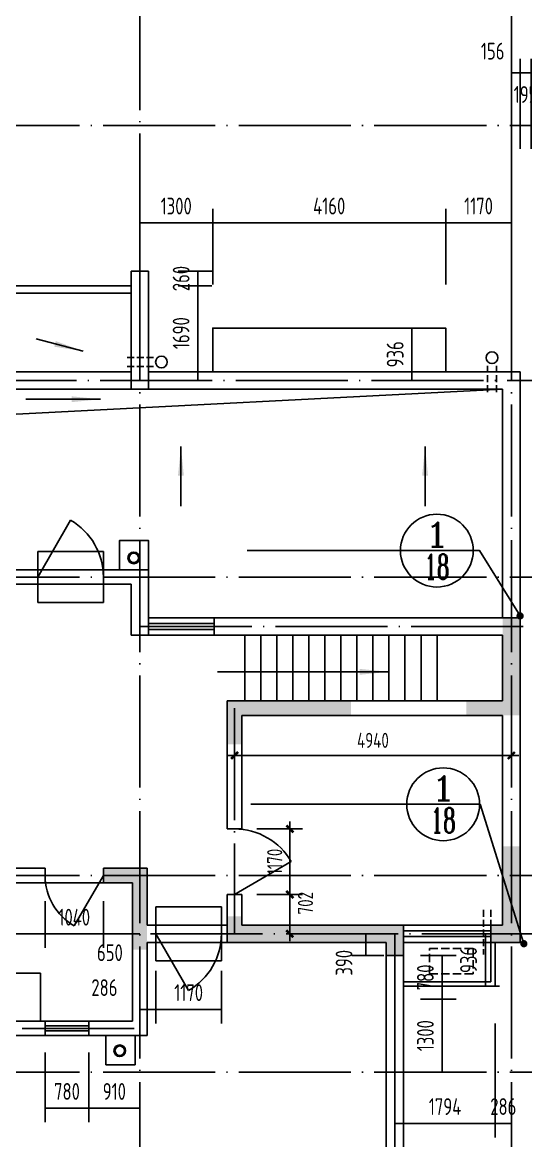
# Model space of a CAD drawing. Extents: x -726032 to 135930, y -151624 to 587044.
# Drawn here: x -578660 to -569679, y 499528 to 519497 of the extents above; entities that cross this region are included whole.
import ezdxf
from ezdxf.enums import TextEntityAlignment as Align

# ---------------------------------------------------------------- set-up
doc = ezdxf.new("R2010")
doc.units = 0
doc.header["$LTSCALE"] = 1000
doc.header["$MEASUREMENT"] = 0
doc.linetypes.add('DASH', pattern=[0.35, 0.25, -0.1])
doc.linetypes.add('DOTE', pattern=[2.42, 2, -0.2, 0.02, -0.2])
doc.layers.get('0').update_dxf_attribs({"linetype": 'CONTINUOUS'})
doc.layers.get('DEFPOINTS').update_dxf_attribs({"color": 1, "linetype": 'CONTINUOUS'})
for name, color, linetype in [('COLUMN', 170, 'CONTINUOUS'), ('DOTE', 8, 'DOTE'), ('GROUND', 45, 'CONTINUOUS'), ('LVTRY', 6, 'CONTINUOUS'), ('PUB_DIM', 245, 'CONTINUOUS'), ('ROOF', 4, 'CONTINUOUS'), ('STAIR', 42, 'CONTINUOUS'), ('WALL', 255, 'CONTINUOUS'), ('WINDOW', 155, 'CONTINUOUS'), ('WINDOW_TEXT', 7, 'CONTINUOUS'), ('引线', 213, 'CONTINUOUS'), ('排水', 245, 'CONTINUOUS'), ('空调', 245, 'CONTINUOUS'), ('雨水管', 20, 'CONTINUOUS')]:
    doc.layers.add(name, color=color, linetype=linetype)
doc.styles.add('COMP', font='COMPLEX', dxfattribs={"bigfont": 'hztxt'})
doc.styles.add('DIM_FONT', font='isocp.shx', dxfattribs={"width": 0.8})
doc.styles.add('SIMPLEX', font='SIMPLEX.SHX')
doc.dimstyles.new('DIMA', dxfattribs={"dimtxt": 300, "dimasz": 1, "dimexe": 250, "dimexo": 300, "dimgap": 150, "dimtad": 1, "dimdec": 0, "dimzin": 0, "dimdsep": 46, "dimtxsty": 'DIM_FONT', "dimcen": 0.09, "dimse1": 1, "dimclrt": 142, "dimadec": 0, "dimazin": 0, "dimtfac": 1, "dimtdec": 0, "dimtix": 1, "dimtmove": 2, "dimatfit": 3, "dimfxl": 1, "dimtolj": 1, "dimtzin": 0, "dimarcsym": 0})
doc.dimstyles.new('DIMB', dxfattribs={"dimtxt": 300, "dimasz": 1, "dimexe": 250, "dimexo": 300, "dimgap": 150, "dimtad": 1, "dimdec": 0, "dimzin": 0, "dimdsep": 46, "dimtxsty": 'DIM_FONT', "dimcen": 0.09, "dimse2": 1, "dimclrt": 142, "dimadec": 0, "dimazin": 0, "dimtfac": 1, "dimtdec": 0, "dimtix": 1, "dimtmove": 2, "dimatfit": 3, "dimfxl": 1, "dimtolj": 1, "dimtzin": 0, "dimarcsym": 0})
doc.dimstyles.new('DIMN', dxfattribs={"dimtxt": 300, "dimasz": 1, "dimexe": 250, "dimexo": 300, "dimgap": 150, "dimtad": 1, "dimdec": 0, "dimzin": 0, "dimdsep": 46, "dimtxsty": 'DIM_FONT', "dimcen": 0.09, "dimclrt": 142, "dimadec": 0, "dimazin": 0, "dimtfac": 1, "dimtdec": 0, "dimtix": 1, "dimtmove": 2, "dimatfit": 3, "dimfxl": 1, "dimtolj": 1, "dimtzin": 0, "dimarcsym": 0})

# ---------------------------------------------------------------- blocks, each defined once
blk = doc.blocks.new('_DBLK')
blk.add_line((-0.5, 0), (0, -0.866))
blk.add_arc((-0.5, 0), 1, 300, 0)
at = {"layer": 'WINDOW_TEXT', "style": 'SIMPLEX', "flags": 9}
blk.add_attdef('A', text='', height=1, dxfattribs=at).set_placement((0, 1.5), align=Align.MIDDLE)
blk = doc.blocks.new('_INDEX')
blk.add_line((-0.5, 0), (0.5, 0))
blk.add_circle((0, 0), 0.5)
at = {"style": 'COMP'}
for tag, width, p, p2 in [('1', 2.333333, (-0.17, 0.05), (0.17, 0.05)), ('-', 1.166667, (-0.17, -0.39), (0.17, -0.39))]:
    blk.add_attdef(tag, text='', height=0.34, dxfattribs=dict(at, width=width)).set_placement(p, p2, align=Align.FIT)
blk = doc.blocks.new('_ARROW')
blk.add_solid([(0, 0), (-1, 0.1), (-1, -0.1)])
blk = doc.blocks.new('_WBLK')
for p, q in [((-0.5, 0.5), (0.5, 0.5)), ((0.5, 0.167), (-0.5, 0.167)), ((0.5, -0.167), (-0.5, -0.167)), ((-0.5, -0.5), (0.5, -0.5))]:
    blk.add_line(p, q)
at = {"layer": 'WINDOW_TEXT', "style": 'SIMPLEX', "flags": 9}
blk.add_attdef('A', text='', height=1, dxfattribs=at).set_placement((0, 1.5), align=Align.MIDDLE)
blk = doc.blocks.new('_DIMX')
blk.add_line((-150, 0), (150, 0))
at = {"const_width": 50}
blk.add_lwpolyline([(-70, -70), (70, 70)], dxfattribs=at)
blk = doc.blocks.new('*D1656')
at = {"layer": 'DEFPOINTS', "color": 0, "transparency": 16777216}
for p in [(-574874, 507343), (-569934, 507343), (-574874, 506406)]:
    blk.add_point(p, dxfattribs=at)
at = {"layer": 'PUB_DIM', "color": 0, "lineweight": -2, "transparency": 16777216}
for p, q in [((-574874, 507073), (-574874, 506181)), ((-569935, 506406), (-574873, 506406))]:
    blk.add_line(p, q, dxfattribs=at)
at = {"layer": 'PUB_DIM', "color": 0, "lineweight": -2, "transparency": 16777216, "xscale": 0.9, "yscale": 0.9, "zscale": 0.9, "rotation": 180}
blk.add_blockref('_DIMX', (-574874, 506406), dxfattribs=at)
at = {"layer": 'PUB_DIM', "color": 0, "lineweight": -2, "transparency": 16777216, "xscale": 0.9, "yscale": 0.9, "zscale": 0.9}
blk.add_blockref('_DIMX', (-569934, 506406), dxfattribs=at)
at = {"layer": 'PUB_DIM', "color": 142, "transparency": 16777216, "insert": (-572404, 506676), "char_height": 270, "attachment_point": 5, "style": 'DIM_FONT'}
blk.add_mtext('\\A1;4940', dxfattribs=at)
blk = doc.blocks.new('*D3535')
at = {"layer": 'DEFPOINTS', "color": 0, "transparency": 16777216}
for p in [(-570220, 501919), (-569934, 501919), (-569934, 499836)]:
    blk.add_point(p, dxfattribs=at)
at = {"layer": 'PUB_DIM', "color": 0, "lineweight": -2, "transparency": 16777216}
for p, q in [((-570220, 501619), (-570220, 499586)), ((-570221, 499836), (-570222, 499836)), ((-570220, 499836), (-569934, 499836)), ((-569933, 499836), (-569932, 499836))]:
    blk.add_line(p, q, dxfattribs=at)
at = {"layer": 'PUB_DIM', "color": 0, "transparency": 16777216}
for points in [[(-570221, 499836), (-570221, 499835), (-570220, 499836)], [(-569933, 499836), (-569933, 499835), (-569934, 499836)]]:
    blk.add_solid(points, dxfattribs=at)
at = {"layer": 'PUB_DIM', "color": 142, "transparency": 16777216, "insert": (-570077, 500136), "char_height": 300, "attachment_point": 5, "style": 'DIM_FONT'}
blk.add_mtext('\\A1;286', dxfattribs=at)
blk = doc.blocks.new('*D1659')
at = {"layer": 'DEFPOINTS', "color": 0, "transparency": 16777216}
for p in [(-571912, 503222), (-572530, 502832), (-571912, 502832)]:
    blk.add_point(p, dxfattribs=at)
at = {"layer": 'PUB_DIM', "color": 0, "lineweight": -2, "transparency": 16777216}
for p, q in [((-572530, 503221), (-572530, 502833)), ((-572212, 502832), (-572780, 502832))]:
    blk.add_line(p, q, dxfattribs=at)
at = {"layer": 'PUB_DIM', "color": 0, "transparency": 16777216}
for points in [[(-572530, 503221), (-572530, 503221), (-572530, 503222)], [(-572530, 502833), (-572530, 502833), (-572530, 502832)]]:
    blk.add_solid(points, dxfattribs=at)
at = {"layer": 'PUB_DIM', "color": 142, "transparency": 16777216, "insert": (-572920, 502704), "char_height": 300, "attachment_point": 5, "rotation": 90, "style": 'DIM_FONT'}
blk.add_mtext('\\A1;390', dxfattribs=at)
blk = doc.blocks.new('*D1660')
at = {"layer": 'DEFPOINTS', "color": 0, "transparency": 16777216}
for p in [(-574744, 503924), (-573887, 503924), (-574744, 503222)]:
    blk.add_point(p, dxfattribs=at)
at = {"layer": 'PUB_DIM', "color": 0, "lineweight": -2, "transparency": 16777216}
for p, q in [((-574474, 503924), (-573662, 503924)), ((-573887, 503223), (-573887, 503924))]:
    blk.add_line(p, q, dxfattribs=at)
at = {"layer": 'PUB_DIM', "color": 0, "lineweight": -2, "transparency": 16777216, "xscale": 0.9, "yscale": 0.9, "zscale": 0.9}
for p, rotation in [((-573887, 503924), 90), ((-573887, 503222), 270)]:
    blk.add_blockref('_DIMX', p, dxfattribs=dict(at, rotation=rotation))
at = {"layer": 'PUB_DIM', "color": 142, "transparency": 16777216, "insert": (-573608, 503768), "char_height": 270, "attachment_point": 5, "rotation": 90, "style": 'DIM_FONT'}
blk.add_mtext('\\A1;702', dxfattribs=at)
blk = doc.blocks.new('*D1661')
at = {"layer": 'DEFPOINTS', "color": 0, "transparency": 16777216}
for p in [(-574744, 505094), (-573887, 505094), (-574744, 503924)]:
    blk.add_point(p, dxfattribs=at)
at = {"layer": 'PUB_DIM', "color": 0, "lineweight": -2, "transparency": 16777216}
for p, q in [((-574474, 505094), (-573662, 505094)), ((-573887, 503925), (-573887, 505094))]:
    blk.add_line(p, q, dxfattribs=at)
at = {"layer": 'PUB_DIM', "color": 0, "lineweight": -2, "transparency": 16777216, "xscale": 0.9, "yscale": 0.9, "zscale": 0.9}
for p, rotation in [((-573887, 505094), 90), ((-573887, 503924), 270)]:
    blk.add_blockref('_DIMX', p, dxfattribs=dict(at, rotation=rotation))
at = {"layer": 'PUB_DIM', "color": 142, "transparency": 16777216, "insert": (-574157, 504509), "char_height": 270, "attachment_point": 5, "rotation": 90, "style": 'DIM_FONT'}
blk.add_mtext('\\A1;1170', dxfattribs=at)
blk = doc.blocks.new('*D406')
at = {"layer": 'DEFPOINTS', "color": 0, "transparency": 16777216}
for p in [(-578254, 504106), (-577214, 504106), (-578254, 503218)]:
    blk.add_point(p, dxfattribs=at)
at = {"layer": 'PUB_DIM', "color": 0, "lineweight": -2, "transparency": 16777216}
for p, q in [((-578254, 503806), (-578254, 502968)), ((-577214, 503806), (-577214, 502968)), ((-577215, 503218), (-578253, 503218))]:
    blk.add_line(p, q, dxfattribs=at)
at = {"layer": 'PUB_DIM', "color": 0, "transparency": 16777216}
for points in [[(-578253, 503218), (-578253, 503218), (-578254, 503218)], [(-577215, 503218), (-577215, 503218), (-577214, 503218)]]:
    blk.add_solid(points, dxfattribs=at)
at = {"layer": 'PUB_DIM', "color": 142, "transparency": 16777216, "insert": (-577734, 503518), "char_height": 300, "attachment_point": 5, "style": 'DIM_FONT'}
blk.add_mtext('\\A1;1040', dxfattribs=at)
blk = doc.blocks.new('*D1662')
at = {"layer": 'DEFPOINTS', "color": 0, "transparency": 16777216}
for p in [(-577214, 504106), (-576564, 504106), (-577214, 503218)]:
    blk.add_point(p, dxfattribs=at)
at = {"layer": 'PUB_DIM', "color": 0, "lineweight": -2, "transparency": 16777216}
for p, q in [((-577214, 503806), (-577214, 502968)), ((-576565, 503218), (-577213, 503218))]:
    blk.add_line(p, q, dxfattribs=at)
at = {"layer": 'PUB_DIM', "color": 0, "transparency": 16777216}
for points in [[(-577213, 503218), (-577213, 503218), (-577214, 503218)], [(-576565, 503218), (-576565, 503218), (-576564, 503218)]]:
    blk.add_solid(points, dxfattribs=at)
at = {"layer": 'PUB_DIM', "color": 142, "transparency": 16777216, "insert": (-577098, 502884), "char_height": 300, "attachment_point": 5, "style": 'DIM_FONT'}
blk.add_mtext('\\A1;650', dxfattribs=at)
blk = doc.blocks.new('*D3538')
at = {"layer": 'DEFPOINTS', "color": 0, "transparency": 16777216}
for p in [(-576564, 502862), (-576278, 502862), (-576564, 501870)]:
    blk.add_point(p, dxfattribs=at)
at = {"layer": 'PUB_DIM', "color": 0, "lineweight": -2, "transparency": 16777216}
for p, q in [((-576278, 502562), (-576278, 501620)), ((-576565, 501870), (-576566, 501870)), ((-576278, 501870), (-576564, 501870)), ((-576277, 501870), (-576276, 501870))]:
    blk.add_line(p, q, dxfattribs=at)
at = {"layer": 'PUB_DIM', "color": 0, "transparency": 16777216}
for points in [[(-576565, 501870), (-576565, 501870), (-576564, 501870)], [(-576277, 501870), (-576277, 501870), (-576278, 501870)]]:
    blk.add_solid(points, dxfattribs=at)
at = {"layer": 'PUB_DIM', "color": 142, "transparency": 16777216, "insert": (-577196, 502260), "char_height": 300, "attachment_point": 5, "style": 'DIM_FONT'}
blk.add_mtext('\\A1;286', dxfattribs=at)
blk = doc.blocks.new('*D408')
at = {"layer": 'DEFPOINTS', "color": 0, "transparency": 16777216}
for p in [(-576278, 502862), (-575108, 502862), (-576278, 501870)]:
    blk.add_point(p, dxfattribs=at)
at = {"layer": 'PUB_DIM', "color": 0, "lineweight": -2, "transparency": 16777216}
for p, q in [((-576278, 502562), (-576278, 501620)), ((-575108, 502562), (-575108, 501620)), ((-575109, 501870), (-576277, 501870))]:
    blk.add_line(p, q, dxfattribs=at)
at = {"layer": 'PUB_DIM', "color": 0, "transparency": 16777216}
for points in [[(-576277, 501870), (-576277, 501870), (-576278, 501870)], [(-575109, 501870), (-575109, 501870), (-575108, 501870)]]:
    blk.add_solid(points, dxfattribs=at)
at = {"layer": 'PUB_DIM', "color": 142, "transparency": 16777216, "insert": (-575693, 502170), "char_height": 300, "attachment_point": 5, "style": 'DIM_FONT'}
blk.add_mtext('\\A1;1170', dxfattribs=at)
blk = doc.blocks.new('*D1664')
at = {"layer": 'DEFPOINTS', "color": 0, "transparency": 16777216}
for p in [(-571858, 502052), (-571168, 502052), (-571858, 500752)]:
    blk.add_point(p, dxfattribs=at)
at = {"layer": 'PUB_DIM', "color": 0, "lineweight": -2, "transparency": 16777216}
for p, q in [((-571558, 502052), (-570918, 502052)), ((-571168, 500753), (-571168, 502051))]:
    blk.add_line(p, q, dxfattribs=at)
at = {"layer": 'PUB_DIM', "color": 0, "transparency": 16777216}
for points in [[(-571168, 502051), (-571167, 502051), (-571168, 502052)], [(-571168, 500753), (-571167, 500753), (-571168, 500752)]]:
    blk.add_solid(points, dxfattribs=at)
at = {"layer": 'PUB_DIM', "color": 142, "transparency": 16777216, "insert": (-571468, 501402), "char_height": 300, "attachment_point": 5, "rotation": 90, "style": 'DIM_FONT'}
blk.add_mtext('\\A1;1300', dxfattribs=at)
blk = doc.blocks.new('*D410')
at = {"layer": 'DEFPOINTS', "color": 0, "transparency": 16777216}
for p in [(-571858, 502832), (-571168, 502832), (-571858, 502052)]:
    blk.add_point(p, dxfattribs=at)
at = {"layer": 'PUB_DIM', "color": 0, "lineweight": -2, "transparency": 16777216}
for p, q in [((-571558, 502832), (-570918, 502832)), ((-571168, 502053), (-571168, 502831)), ((-571558, 502052), (-570918, 502052))]:
    blk.add_line(p, q, dxfattribs=at)
at = {"layer": 'PUB_DIM', "color": 0, "transparency": 16777216}
for points in [[(-571168, 502831), (-571167, 502831), (-571168, 502832)], [(-571168, 502053), (-571167, 502053), (-571168, 502052)]]:
    blk.add_solid(points, dxfattribs=at)
at = {"layer": 'PUB_DIM', "color": 142, "transparency": 16777216, "insert": (-571468, 502442), "char_height": 300, "attachment_point": 5, "rotation": 90, "style": 'DIM_FONT'}
blk.add_mtext('\\A1;780', dxfattribs=at)
blk = doc.blocks.new('*D411')
at = {"layer": 'DEFPOINTS', "color": 0, "transparency": 16777216}
for p in [(-572014, 501919), (-570220, 501919), (-570220, 499836)]:
    blk.add_point(p, dxfattribs=at)
at = {"layer": 'PUB_DIM', "color": 0, "lineweight": -2, "transparency": 16777216}
for p, q in [((-572014, 501619), (-572014, 499586)), ((-570220, 501619), (-570220, 499586)), ((-572013, 499836), (-570221, 499836))]:
    blk.add_line(p, q, dxfattribs=at)
at = {"layer": 'PUB_DIM', "color": 0, "transparency": 16777216}
for points in [[(-572013, 499836), (-572013, 499835), (-572014, 499836)], [(-570221, 499836), (-570221, 499835), (-570220, 499836)]]:
    blk.add_solid(points, dxfattribs=at)
at = {"layer": 'PUB_DIM', "color": 142, "transparency": 16777216, "insert": (-571117, 500136), "char_height": 300, "attachment_point": 5, "style": 'DIM_FONT'}
blk.add_mtext('\\A1;1794', dxfattribs=at)
blk = doc.blocks.new('*D413')
at = {"layer": 'DEFPOINTS', "color": 0, "transparency": 16777216}
for p in [(-571468, 503222), (-571468, 502286), (-570398, 502286)]:
    blk.add_point(p, dxfattribs=at)
at = {"layer": 'PUB_DIM', "color": 0, "lineweight": -2, "transparency": 16777216}
for p, q in [((-571168, 503222), (-570148, 503222)), ((-570398, 503221), (-570398, 502287)), ((-571168, 502286), (-570148, 502286))]:
    blk.add_line(p, q, dxfattribs=at)
at = {"layer": 'PUB_DIM', "color": 0, "transparency": 16777216}
for points in [[(-570398, 503221), (-570398, 503221), (-570398, 503222)], [(-570398, 502287), (-570398, 502287), (-570398, 502286)]]:
    blk.add_solid(points, dxfattribs=at)
at = {"layer": 'PUB_DIM', "color": 142, "transparency": 16777216, "insert": (-570698, 502754), "char_height": 300, "attachment_point": 5, "rotation": 90, "style": 'DIM_FONT'}
blk.add_mtext('\\A1;936', dxfattribs=at)
blk = doc.blocks.new('*D432')
at = {"layer": 'DEFPOINTS', "color": 0, "transparency": 16777216}
for p in [(-569778, 518593), (-569934, 516938), (-569778, 516938)]:
    blk.add_point(p, dxfattribs=at)
at = {"layer": 'PUB_DIM', "color": 0, "lineweight": -2, "transparency": 16777216}
for p, q in [((-569934, 517238), (-569934, 518843)), ((-569778, 517238), (-569778, 518843)), ((-569935, 518593), (-569936, 518593)), ((-569934, 518593), (-569778, 518593)), ((-569777, 518593), (-569776, 518593))]:
    blk.add_line(p, q, dxfattribs=at)
at = {"layer": 'PUB_DIM', "color": 0, "transparency": 16777216}
for points in [[(-569935, 518594), (-569935, 518593), (-569934, 518593)], [(-569777, 518594), (-569777, 518593), (-569778, 518593)]]:
    blk.add_solid(points, dxfattribs=at)
at = {"layer": 'PUB_DIM', "color": 142, "transparency": 16777216, "insert": (-570267, 518983), "char_height": 300, "attachment_point": 5, "style": 'DIM_FONT'}
blk.add_mtext('\\A1;156', dxfattribs=at)
blk = doc.blocks.new('*D435')
at = {"layer": 'DEFPOINTS', "color": 0, "transparency": 16777216}
for p in [(-571104, 515917), (-571104, 514514), (-569934, 514514)]:
    blk.add_point(p, dxfattribs=at)
at = {"layer": 'PUB_DIM', "color": 0, "lineweight": -2, "transparency": 16777216}
for p, q in [((-571104, 514814), (-571104, 516167)), ((-569934, 514814), (-569934, 516167)), ((-569935, 515917), (-571103, 515917))]:
    blk.add_line(p, q, dxfattribs=at)
at = {"layer": 'PUB_DIM', "color": 0, "transparency": 16777216}
for points in [[(-571103, 515917), (-571103, 515916), (-571104, 515917)], [(-569935, 515917), (-569935, 515916), (-569934, 515917)]]:
    blk.add_solid(points, dxfattribs=at)
at = {"layer": 'PUB_DIM', "color": 142, "transparency": 16777216, "insert": (-570519, 516217), "char_height": 300, "attachment_point": 5, "style": 'DIM_FONT'}
blk.add_mtext('\\A1;1170', dxfattribs=at)
blk = doc.blocks.new('*D436')
at = {"layer": 'DEFPOINTS', "color": 0, "transparency": 16777216}
for p in [(-569583, 518593), (-569778, 516938), (-569583, 516938)]:
    blk.add_point(p, dxfattribs=at)
at = {"layer": 'PUB_DIM', "color": 0, "lineweight": -2, "transparency": 16777216}
for p, q in [((-569778, 517238), (-569778, 518843)), ((-569583, 517238), (-569583, 518843)), ((-569779, 518593), (-569780, 518593)), ((-569778, 518593), (-569583, 518593)), ((-569582, 518593), (-569581, 518593))]:
    blk.add_line(p, q, dxfattribs=at)
at = {"layer": 'PUB_DIM', "color": 0, "transparency": 16777216}
for points in [[(-569779, 518594), (-569779, 518593), (-569778, 518593)], [(-569582, 518594), (-569582, 518593), (-569583, 518593)]]:
    blk.add_solid(points, dxfattribs=at)
at = {"layer": 'PUB_DIM', "color": 142, "transparency": 16777216, "insert": (-569680, 518209), "char_height": 300, "attachment_point": 5, "style": 'DIM_FONT'}
blk.add_mtext('\\A1;195', dxfattribs=at)
blk = doc.blocks.new('*D437')
at = {"layer": 'DEFPOINTS', "color": 0, "transparency": 16777216}
for p in [(-572533, 514038), (-572533, 513102), (-571707, 513102)]:
    blk.add_point(p, dxfattribs=at)
at = {"layer": 'PUB_DIM', "color": 0, "lineweight": -2, "transparency": 16777216}
for p, q in [((-572233, 514038), (-571457, 514038)), ((-571707, 514037), (-571707, 513103)), ((-572233, 513102), (-571457, 513102))]:
    blk.add_line(p, q, dxfattribs=at)
at = {"layer": 'PUB_DIM', "color": 0, "transparency": 16777216}
for points in [[(-571707, 514037), (-571707, 514037), (-571707, 514038)], [(-571707, 513103), (-571707, 513103), (-571707, 513102)]]:
    blk.add_solid(points, dxfattribs=at)
at = {"layer": 'PUB_DIM', "color": 142, "transparency": 16777216, "insert": (-572007, 513570), "char_height": 300, "attachment_point": 5, "rotation": 90, "style": 'DIM_FONT'}
blk.add_mtext('\\A1;936', dxfattribs=at)
blk = doc.blocks.new('*D439')
at = {"layer": 'DEFPOINTS', "color": 0, "transparency": 16777216}
for p in [(-576180, 515052), (-576180, 514792), (-575527, 514792)]:
    blk.add_point(p, dxfattribs=at)
at = {"layer": 'PUB_DIM', "color": 0, "lineweight": -2, "transparency": 16777216}
for p, q in [((-575880, 515052), (-575277, 515052)), ((-575527, 515053), (-575527, 515054)), ((-575527, 515052), (-575527, 514792)), ((-575880, 514792), (-575277, 514792)), ((-575527, 514791), (-575527, 514790))]:
    blk.add_line(p, q, dxfattribs=at)
at = {"layer": 'PUB_DIM', "color": 0, "transparency": 16777216}
for points in [[(-575528, 515053), (-575527, 515053), (-575527, 515052)], [(-575528, 514791), (-575527, 514791), (-575527, 514792)]]:
    blk.add_solid(points, dxfattribs=at)
at = {"layer": 'PUB_DIM', "color": 142, "transparency": 16777216, "insert": (-575827, 514922), "char_height": 300, "attachment_point": 5, "rotation": 90, "style": 'DIM_FONT'}
blk.add_mtext('\\A1;260', dxfattribs=at)
blk = doc.blocks.new('*D3545')
at = {"layer": 'DEFPOINTS', "color": 0, "transparency": 16777216}
for p in [(-576180, 514792), (-576180, 513102), (-575527, 513102)]:
    blk.add_point(p, dxfattribs=at)
at = {"layer": 'PUB_DIM', "color": 0, "lineweight": -2, "transparency": 16777216}
for p, q in [((-575880, 514792), (-575277, 514792)), ((-575527, 514791), (-575527, 513103))]:
    blk.add_line(p, q, dxfattribs=at)
at = {"layer": 'PUB_DIM', "color": 0, "transparency": 16777216}
for points in [[(-575528, 514791), (-575527, 514791), (-575527, 514792)], [(-575528, 513103), (-575527, 513103), (-575527, 513102)]]:
    blk.add_solid(points, dxfattribs=at)
at = {"layer": 'PUB_DIM', "color": 142, "transparency": 16777216, "insert": (-575827, 513947), "char_height": 300, "attachment_point": 5, "rotation": 90, "style": 'DIM_FONT'}
blk.add_mtext('\\A1;1690', dxfattribs=at)
blk = doc.blocks.new('*D442')
at = {"layer": 'DEFPOINTS', "color": 0, "transparency": 16777216}
for p in [(-576564, 515917), (-576564, 514514), (-575264, 514514)]:
    blk.add_point(p, dxfattribs=at)
at = {"layer": 'PUB_DIM', "color": 0, "lineweight": -2, "transparency": 16777216}
for p, q in [((-576564, 514814), (-576564, 516167)), ((-575264, 514814), (-575264, 516167)), ((-575265, 515917), (-576563, 515917))]:
    blk.add_line(p, q, dxfattribs=at)
at = {"layer": 'PUB_DIM', "color": 0, "transparency": 16777216}
for points in [[(-576563, 515917), (-576563, 515916), (-576564, 515917)], [(-575265, 515917), (-575265, 515916), (-575264, 515917)]]:
    blk.add_solid(points, dxfattribs=at)
at = {"layer": 'PUB_DIM', "color": 142, "transparency": 16777216, "insert": (-575914, 516217), "char_height": 300, "attachment_point": 5, "style": 'DIM_FONT'}
blk.add_mtext('\\A1;1300', dxfattribs=at)
blk = doc.blocks.new('*D444')
at = {"layer": 'DEFPOINTS', "color": 0, "transparency": 16777216}
for p in [(-575264, 515917), (-575264, 514514), (-571104, 514514)]:
    blk.add_point(p, dxfattribs=at)
at = {"layer": 'PUB_DIM', "color": 0, "lineweight": -2, "transparency": 16777216}
for p, q in [((-575264, 514814), (-575264, 516167)), ((-571104, 514814), (-571104, 516167)), ((-571105, 515917), (-575263, 515917))]:
    blk.add_line(p, q, dxfattribs=at)
at = {"layer": 'PUB_DIM', "color": 0, "transparency": 16777216}
for points in [[(-575263, 515917), (-575263, 515916), (-575264, 515917)], [(-571105, 515917), (-571105, 515916), (-571104, 515917)]]:
    blk.add_solid(points, dxfattribs=at)
at = {"layer": 'PUB_DIM', "color": 142, "transparency": 16777216, "insert": (-573184, 516217), "char_height": 300, "attachment_point": 5, "style": 'DIM_FONT'}
blk.add_mtext('\\A1;4160', dxfattribs=at)
blk = doc.blocks.new('*D3991')
at = {"layer": 'DEFPOINTS', "color": 0, "transparency": 16777216}
for p in [(-577474, 501402), (-576564, 501402), (-576564, 500106)]:
    blk.add_point(p, dxfattribs=at)
at = {"layer": 'PUB_DIM', "color": 0, "lineweight": -2, "transparency": 16777216}
for p, q in [((-577474, 501102), (-577474, 499856)), ((-577473, 500106), (-576565, 500106))]:
    blk.add_line(p, q, dxfattribs=at)
at = {"layer": 'PUB_DIM', "color": 0, "transparency": 16777216}
for points in [[(-577473, 500106), (-577473, 500105), (-577474, 500106)], [(-576565, 500106), (-576565, 500105), (-576564, 500106)]]:
    blk.add_solid(points, dxfattribs=at)
at = {"layer": 'PUB_DIM', "color": 142, "transparency": 16777216, "insert": (-577019, 500406), "char_height": 300, "attachment_point": 5, "style": 'DIM_FONT'}
blk.add_mtext('\\A1;910', dxfattribs=at)
blk = doc.blocks.new('*D3990')
at = {"layer": 'DEFPOINTS', "color": 0, "transparency": 16777216}
for p in [(-578254, 501402), (-577474, 501402), (-577474, 500106)]:
    blk.add_point(p, dxfattribs=at)
at = {"layer": 'PUB_DIM', "color": 0, "lineweight": -2, "transparency": 16777216}
for p, q in [((-578254, 501102), (-578254, 499856)), ((-577474, 501102), (-577474, 499856)), ((-578253, 500106), (-577475, 500106))]:
    blk.add_line(p, q, dxfattribs=at)
at = {"layer": 'PUB_DIM', "color": 0, "transparency": 16777216}
for points in [[(-578253, 500106), (-578253, 500105), (-578254, 500106)], [(-577475, 500106), (-577475, 500105), (-577474, 500106)]]:
    blk.add_solid(points, dxfattribs=at)
at = {"layer": 'PUB_DIM', "color": 142, "transparency": 16777216, "insert": (-577864, 500406), "char_height": 300, "attachment_point": 5, "style": 'DIM_FONT'}
blk.add_mtext('\\A1;780', dxfattribs=at)

msp = doc.modelspace()

# ---------------------------------------------------------------- hatches: boundary and pattern name
at = {"layer": 'ROOF'}
h = msp.add_hatch(dxfattribs=at)
h.set_pattern_fill('DOTS', color=256, scale=390, style=0)
h.set_pattern_definition([(180, (-709310.325, 346442.748), (-12.1875, 24.375), [0, -24.375])])
h.paths.add_polyline_path([(-575003.9, 503066.4), (-575003.9, 503118.4), (-572169.9, 503118.4), (-572169.9, 503066.4)])

# ---------------------------------------------------------------- linework, layer by layer
at = {"layer": 'COLUMN'}
for points in [[(-570089.9, 507382.4), (-570089.9, 508864.4), (-569777.9, 507122.4), (-569777.9, 508864.4)], [(-575003.9, 507382.4), (-574743.9, 507122.4), (-572793.9, 507382.4), (-572793.9, 507122.4)], [(-575003.9, 507382.4), (-575003.9, 506602.4), (-574743.9, 507122.4), (-574743.9, 506602.4)], [(-570739.9, 507382.4), (-570739.9, 507122.4), (-570089.9, 507382.4), (-569777.9, 507122.4)], [(-570089.9, 504782.4), (-570089.9, 503378.4), (-569777.9, 504782.4), (-569777.9, 503066.4)], [(-577213.9, 504392.8), (-577213.9, 504132.4), (-576433.9, 504392.4), (-576693.9, 504132.4)], [(-576693.9, 504132.4), (-576693.9, 502936.4), (-576433.9, 504392.4), (-576433.9, 502936.4)], [(-575003.9, 503534.4), (-575003.9, 503118.4), (-574743.9, 503534.4), (-574743.9, 503378.4)], [(-575003.9, 503118.4), (-574743.9, 503378.4), (-572169.9, 503118.4), (-571857.9, 503378.4)], [(-572169.9, 503118.4), (-572169.9, 502832.4), (-571857.9, 503378.4), (-571857.9, 502832.4)], [(-570297.9, 503378.4), (-570297.9, 503066.4), (-570089.9, 503378.4), (-569777.9, 503066.4)]]:
    msp.add_solid(points, dxfattribs=at)
at = {"layer": 'DOTE'}
for p, q in [((-576563.9, 522352), (-576563.9, 491880.4)), ((-569933.9, 522352), (-569933.9, 491880.4)), ((-615939.2, 517652.4), (-545333.8, 517652.4)), ((-615991.2, 513102.4), (-545333.8, 513102.4)), ((-615939.2, 509592.4), (-545333.8, 509592.4)), ((-576563.9, 508708.4), (-562796.9, 508708.4)), ((-574873.9, 507252.4), (-574873.9, 503222.4)), ((-615939.2, 504262.4), (-545333.8, 504262.4)), ((-545333.8, 503222.4), (-615939.2, 503222.4)), ((-572013.9, 491880.4), (-572013.9, 503222.4)), ((-585923.9, 501532.4), (-576563.9, 501532.4)), ((-615939.2, 500752.4), (-545333.8, 500752.4))]:
    msp.add_line(p, q, dxfattribs=at)
at = {"layer": 'GROUND'}
msp.add_line((-578253.9, 504132.4), (-577213.9, 504132.4), dxfattribs=at)
at = {"layer": 'LVTRY'}
for p, q in [((-580156.2, 502520.4), (-578335.3, 502520.4)), ((-578335.3, 502520.4), (-578335.3, 501662.4))]:
    msp.add_line(p, q, dxfattribs=at)
at = {"layer": 'PUB_DIM'}
msp.add_lwpolyline([(-572117.9, 507899.4), (-575179.5, 507899.4)], dxfattribs=at)
at = {"layer": 'ROOF'}
for p, q in [((-576719.9, 512946.4), (-576719.9, 515052.4)), ((-576407.9, 515052.4), (-576719.9, 515052.4)), ((-576407.9, 515052.4), (-576407.9, 512946.4)), ((-576719.9, 514792.4), (-579371.9, 514792.4)), ((-576719.9, 514662.4), (-579371.9, 514662.4)), ((-576719.9, 513258.4), (-579423.9, 513258.4)), ((-569777.9, 513258.4), (-576407.9, 513258.4)), ((-569777.9, 513258.4), (-569777.9, 508864.4)), ((-570089.9, 512946.4), (-579423.9, 512946.4)), ((-570089.9, 512946.4), (-570089.9, 508864.4)), ((-575003.9, 503066.4), (-572169.9, 503066.4)), ((-570297.9, 503066.4), (-570297.9, 502364.4)), ((-570219.9, 503066.4), (-570219.9, 502286.4)), ((-572169.9, 495578.4), (-572169.9, 502832.4)), ((-571857.9, 495266.4), (-571857.9, 502832.4)), ((-570297.9, 502364.4), (-571857.9, 502364.4)), ((-570219.9, 502286.4), (-571857.9, 502286.4))]:
    msp.add_line(p, q, dxfattribs=at)
msp.add_lwpolyline([(-575263.9, 513258.4), (-575263.9, 514038.4), (-571103.9, 514038.4), (-571103.9, 513258.4)], dxfattribs=at)
at = {"layer": 'STAIR'}
for p, q in [((-577213.9, 510047.4), (-578383.9, 510047.4)), ((-578383.9, 509137.4), (-578383.9, 510047.4)), ((-577213.9, 509137.4), (-577213.9, 510047.4)), ((-577213.9, 509722.4), (-578383.9, 509722.4)), ((-577213.9, 509462.4), (-578383.9, 509462.4)), ((-577213.9, 509137.4), (-578383.9, 509137.4)), ((-574691.9, 507382.4), (-574691.9, 508552.4)), ((-571259.9, 508552.4), (-574691.9, 508552.4)), ((-574405.9, 507382.4), (-574405.9, 508552.4)), ((-574119.9, 507382.4), (-574119.9, 508552.4)), ((-573833.9, 507382.4), (-573833.9, 508552.4)), ((-573547.9, 507382.4), (-573547.9, 508552.4)), ((-573261.9, 507382.4), (-573261.9, 508552.4)), ((-572975.9, 507382.4), (-572975.9, 508552.4)), ((-572689.9, 507382.4), (-572689.9, 508552.4)), ((-572403.9, 507382.4), (-572403.9, 508552.4)), ((-572117.9, 507382.4), (-572117.9, 508552.4)), ((-571831.9, 507382.4), (-571831.9, 508552.4)), ((-571545.9, 507382.4), (-571545.9, 508552.4)), ((-571259.9, 507382.4), (-571259.9, 508552.4)), ((-576277.9, 502741.4), (-576277.9, 503703.4)), ((-575104.3, 503703.4), (-576277.9, 503703.4)), ((-575104.3, 502741.4), (-575104.3, 503703.4)), ((-575107.9, 503378.4), (-576277.9, 503378.4)), ((-575100.6, 503066.4), (-576277.9, 503066.4)), ((-575104.3, 502741.4), (-576277.9, 502741.4))]:
    msp.add_line(p, q, dxfattribs=at)
at = {"layer": 'WALL'}
for p, q in [((-578383.9, 509722.4), (-579423.9, 509722.4)), ((-578383.9, 509722.4), (-578383.9, 509462.4)), ((-577213.9, 509722.4), (-577213.9, 509462.4)), ((-576407.9, 509722.4), (-577213.9, 509722.4)), ((-576407.9, 508552.4), (-576407.9, 509722.4)), ((-579423.9, 509462.4), (-578383.9, 509462.4)), ((-577213.9, 509462.4), (-576719.9, 509462.4)), ((-576719.9, 508552.4), (-576719.9, 509462.4)), ((-575237.9, 508864.4), (-575237.9, 508552.4)), ((-575237.9, 508864.4), (-569777.9, 508864.4)), ((-569777.9, 508864.4), (-569777.9, 503066.4)), ((-576719.9, 508552.4), (-576407.9, 508552.4)), ((-575237.9, 508552.4), (-570089.9, 508552.4)), ((-570089.9, 507382.4), (-570089.9, 508552.4)), ((-575003.9, 507382.4), (-570089.9, 507382.4)), ((-575003.9, 505094.4), (-575003.9, 507382.4)), ((-570089.9, 507122.4), (-574743.9, 507122.4)), ((-574743.9, 507122.4), (-574743.9, 505094.4)), ((-570089.9, 507122.4), (-570089.9, 503378.4)), ((-574743.9, 505094.4), (-575003.9, 505094.4)), ((-579683.9, 504392.4), (-578253.9, 504392.4)), ((-578253.9, 504392.4), (-578253.9, 504132.4)), ((-577213.9, 504392.4), (-576433.9, 504392.4)), ((-577213.9, 504392.4), (-577213.9, 504132.4)), ((-576433.9, 504392.4), (-576433.9, 503378.4)), ((-581113.9, 504132.4), (-578253.9, 504132.4)), ((-577213.9, 504132.4), (-576693.9, 504132.4)), ((-576693.9, 504132.4), (-576693.9, 501662.4)), ((-574743.9, 503924.4), (-575003.9, 503924.4)), ((-575003.9, 503066.4), (-575003.9, 503924.4)), ((-574743.9, 503924.4), (-574743.9, 503378.4)), ((-576277.9, 503378.4), (-576433.9, 503378.4)), ((-576277.9, 503066.4), (-576277.9, 503378.4)), ((-575107.9, 503066.4), (-575107.9, 503378.4)), ((-575003.9, 503378.4), (-575107.9, 503378.4)), ((-571857.9, 503378.4), (-574743.9, 503378.4)), ((-571857.9, 502832.4), (-571857.9, 503378.4)), ((-570297.9, 503066.4), (-570297.9, 503378.4)), ((-570089.9, 503378.4), (-570297.9, 503378.4)), ((-576433.9, 501402.4), (-576433.9, 503066.4)), ((-576277.9, 503066.4), (-576433.9, 503066.4)), ((-575003.9, 503066.4), (-575107.9, 503066.4)), ((-572169.9, 502832.4), (-572169.9, 503066.4)), ((-569777.9, 503066.4), (-570297.9, 503066.4)), ((-571857.9, 502832.4), (-572169.9, 502832.4)), ((-581113.9, 501662.4), (-578253.9, 501662.4)), ((-578253.9, 501662.4), (-578253.9, 501402.4)), ((-577473.9, 501662.4), (-576693.9, 501662.4)), ((-577473.9, 501662.4), (-577473.9, 501402.4)), ((-578253.9, 501402.4), (-584233.9, 501402.4)), ((-576433.9, 501402.4), (-577473.9, 501402.4))]:
    msp.add_line(p, q, dxfattribs=at)
at = {"layer": '引线'}
for points in [[(-569777.9, 508897.1), (-570500.5, 510063.8), (-574646.7, 510063.8)], [(-569710.5, 503044.5), (-570492.9, 505533.7), (-574583.4, 505533.7)]]:
    msp.add_lwpolyline(points, dxfattribs=at)
at = {"layer": '引线', "const_width": 64.7}
for points in [[(-569810.5, 508897.1, 1), (-569745.2, 508897.1, 1)], [(-569743.2, 503044.5, 1), (-569677.9, 503044.5, 1)]]:
    msp.add_lwpolyline(points, format="xyb", close=True, dxfattribs=at)
at = {"layer": '排水'}
msp.add_line((-570089.9, 512946.4), (-579423.9, 512467.7), dxfattribs=at)
for points in [[(-577574.2, 513623), (-578414.3, 513844.3)], [(-577262.9, 512767.3), (-578597.8, 512767.3)], [(-575830.6, 511924.6), (-575830.6, 510856.4)], [(-571473.4, 511924.6), (-571473.4, 510856.4)]]:
    msp.add_lwpolyline(points, dxfattribs=at)
at = {"layer": '空调', "linetype": 'DASH', "ltscale": 0.5}
for p, q in [((-570427.9, 503648.3), (-570427.9, 502854.2)), ((-570297.9, 503648.3), (-570297.9, 502854.2))]:
    msp.add_line(p, q, dxfattribs=at)
at = {"layer": '空调', "linetype": 'DASH', "ltscale": 0.6}
msp.add_lwpolyline([(-570617, 502505), (-571397, 502505), (-571397, 502960), (-570617, 502960)], close=True, dxfattribs=at)
at = {"layer": '雨水管', "linetype": 'DASH', "ltscale": 0.5}
for p, q in [((-576792, 513509.8), (-576320.9, 513509.8)), ((-576792, 513353.8), (-576320.9, 513353.8)), ((-570357.2, 512894.9), (-570357.2, 513366.1)), ((-570201.2, 512894.9), (-570201.2, 513366.1))]:
    msp.add_line(p, q, dxfattribs=at)
at = {"layer": '雨水管'}
for points in [[(-576927.9, 509722.4), (-576407.9, 509722.4), (-576407.9, 510242.4), (-576927.9, 510242.4)], [(-577167.6, 500882.4), (-576647.6, 500882.4), (-576647.6, 501402.4), (-577167.6, 501402.4)]]:
    msp.add_lwpolyline(points, close=True, dxfattribs=at)
for centre, radius in [((-570279.2, 513509), 104), ((-576178, 513431.8), 104), ((-576672.5, 509933.4), 104), ((-576672.5, 509933.4), 84.5), ((-576922.7, 501133.3), 104), ((-576922.7, 501133.3), 84.5)]:
    msp.add_circle(centre, radius, dxfattribs=at)

# ---------------------------------------------------------------- block references
at = {"layer": 'PUB_DIM', "xscale": 520, "yscale": 520, "zscale": 520}
msp.add_blockref('_ARROW', (-572117.9, 507899.4), dxfattribs=at)
at = {"layer": 'WINDOW', "color": 3, "xscale": -1170, "yscale": 1170, "zscale": 1170, "rotation": 180}
msp.add_blockref('_DBLK', (-577798.9, 509592.4), dxfattribs=at)
at = {"layer": 'WINDOW'}
for name, p, xscale, yscale, zscale, rotation in [('_WBLK', (-575822.9, 508708.4), -1170, 311.9999999999854, 1170, 180), ('_DBLK', (-574873.9, 504509.4), 1170, 1170, 1170, 90), ('_DBLK', (-577733.9, 504262.4), 1040, -1040, 1040, 180), ('_DBLK', (-575692.9, 503222.4), -1170, -1170, 1170, 180), ('_WBLK', (-577863.9, 501532.4), 780, 259.9999999999272, 780, 180)]:
    msp.add_blockref(name, p, dxfattribs=dict(at, xscale=xscale, yscale=yscale, zscale=zscale, rotation=rotation))
at = {"layer": 'WINDOW', "xscale": -1560, "yscale": 312, "zscale": 1560}
msp.add_blockref('_WBLK', (-571077.9, 503222.4), dxfattribs=at)
at = {"layer": '引线'}
ref = msp.add_blockref('_INDEX', (-571263, 510063.8), dxfattribs=dict(at, xscale=1300, yscale=1300, zscale=1300))
ref.add_attrib('1', '1', dxfattribs={"layer": '0', "height": 442, "style": 'COMP', "width": 2.333333}).set_placement((-571484, 510128.8), (-571042, 510128.8), align=Align.FIT)
ref.add_attrib('-', '18', dxfattribs={"layer": '0', "height": 442, "style": 'COMP', "width": 0.724138}).set_placement((-571484, 509556.8), (-571042, 509556.8), align=Align.FIT)
ref = msp.add_blockref('_INDEX', (-571150.3, 505533.7), dxfattribs=dict(at, xscale=1300, yscale=1300, zscale=1300))
ref.add_attrib('1', '1', dxfattribs={"layer": '0', "height": 442, "style": 'COMP', "width": 2.333333}).set_placement((-571371.3, 505598.7), (-570929.3, 505598.7), align=Align.FIT)
ref.add_attrib('-', '18', dxfattribs={"layer": '0', "height": 442, "style": 'COMP', "width": 0.724138}).set_placement((-571371.3, 505026.7), (-570929.3, 505026.7), align=Align.FIT)
at = {"layer": '排水'}
for p, xscale, yscale, zscale, rotation in [((-577574.2, 513623), 520.0000000000002, 520.0000000000002, 520.0000000000002, 345.2445299539996), ((-575830.6, 511924.6), 520, 520, 520, 90), ((-571473.4, 511924.6), 520, 520, 520, 90)]:
    msp.add_blockref('_ARROW', p, dxfattribs=dict(at, xscale=xscale, yscale=yscale, zscale=zscale, rotation=rotation))
at = {"layer": '排水', "xscale": 520, "yscale": 520, "zscale": 520}
msp.add_blockref('_ARROW', (-577262.9, 512767.3), dxfattribs=at)

# ---------------------------------------------------------------- dimensions: what is measured, and where the dimension line sits
at = {"layer": 'PUB_DIM'}
for base, p1, p2, picture, middle in [((-569777.9, 518593.4), (-569933.9, 516938.4), (-569777.9, 516938.4), '*D432', (-570267.3, 518983.4)), ((-569582.9, 518593.4), (-569777.9, 516938.4), (-569582.9, 516938.4), '*D436', (-569680.4, 518209.3))]:
    dim = msp.add_linear_dim(base=base, p1=p1, p2=p2, dimstyle='DIMN', dxfattribs=at)
    dim.commit()
    dim.dimension.update_dxf_attribs({"geometry": picture, "text_midpoint": middle, "dimtype": 160})
for base, p1, p2, dimstyle, picture, middle in [((-576563.9, 515916.5), (-575263.9, 514513.9), (-576563.9, 514513.9), 'DIMN', '*D442', (-575913.9, 516216.5)), ((-575263.9, 515916.5), (-571103.9, 514513.9), (-575263.9, 514513.9), 'DIMN', '*D444', (-573183.9, 516216.5)), ((-571103.9, 515916.5), (-569933.9, 514513.9), (-571103.9, 514513.9), 'DIMN', '*D435', (-570518.9, 516216.5)), ((-570219.9, 499835.6), (-572013.9, 501919.3), (-570219.9, 501919.3), 'DIMN', '*D411', (-571116.9, 500135.6)), ((-569933.9, 499835.6), (-570219.9, 501919.3), (-569933.9, 501919.3), 'DIMB', '*D3535', (-570076.9, 500135.7))]:
    dim = msp.add_linear_dim(base=base, p1=p1, p2=p2, dimstyle=dimstyle, dxfattribs=at)
    dim.commit()
    dim.dimension.update_dxf_attribs({"geometry": picture, "text_midpoint": middle})
for base, p1, p2, angle, dimstyle, picture, middle in [((-575527.4, 514792.4), (-576179.8, 515052.4), (-576179.8, 514792.4), 270, 'DIMN', '*D439', (-575827.5, 514922.4)), ((-575527.4, 513102.4), (-576179.8, 514792.4), (-576179.8, 513102.4), 270, 'DIMB', '*D3545', (-575827.4, 513947.4)), ((-571706.7, 513102.4), (-572533.1, 514038.4), (-572533.1, 513102.4), 270, 'DIMN', '*D437', (-572006.7, 513570.4)), ((-570397.8, 502286.4), (-571468, 503222.4), (-571468, 502286.4), 90, 'DIMN', '*D413', (-570697.8, 502754.4))]:
    dim = msp.add_linear_dim(base=base, p1=p1, p2=p2, angle=angle, dimstyle=dimstyle, dxfattribs=at)
    dim.commit()
    dim.dimension.update_dxf_attribs({"geometry": picture, "text_midpoint": middle})
dim = msp.add_linear_dim(base=(-574873.9, 506406.2), p1=(-569933.9, 507343.3), p2=(-574873.9, 507343.3), angle=180, dimstyle='DIMA', override={"dimscale": 0.9, "dimblk1": '_DIMX', "dimblk2": '_DIMX', "dimsah": 1}, dxfattribs=at)
dim.commit()
dim.dimension.update_dxf_attribs({"geometry": '*D1656', "text_midpoint": (-572403.9, 506676.2)})
dim = msp.add_aligned_dim(p1=(-574743.9, 503924.4), p2=(-574743.9, 505094.4), distance=-857.1, dimstyle='DIMA', override={"dimscale": 0.9, "dimblk1": '_DIMX', "dimblk2": '_DIMX', "dimsah": 1}, dxfattribs=at)
dim.commit()
dim.dimension.update_dxf_attribs({"geometry": '*D1661', "text_midpoint": (-574156.7, 504509.4)})
for p1, p2, distance, dimstyle, picture, middle in [((-577213.9, 504106.4), (-578253.9, 504106.4), 888.7, 'DIMN', '*D406', (-577733.9, 503517.7)), ((-575107.8, 502862.3), (-576277.8, 502862.3), 992, 'DIMN', '*D408', (-575692.8, 502170.3)), ((-571857.9, 502052.5), (-571857.9, 502832.5), -690.2, 'DIMN', '*D410', (-571467.6, 502442.5)), ((-571857.9, 500752.5), (-571857.9, 502052.5), -690.2, 'DIMA', '*D1664', (-571467.6, 501402.5)), ((-578253.8, 501402.4), (-577473.8, 501402.4), -1296.8, 'DIMN', '*D3990', (-577863.8, 500405.7)), ((-577473.8, 501402.4), (-576563.8, 501402.4), -1296.8, 'DIMB', '*D3991', (-577018.8, 500405.7))]:
    dim = msp.add_aligned_dim(p1=p1, p2=p2, distance=distance, dimstyle=dimstyle, dxfattribs=at)
    dim.commit()
    dim.dimension.update_dxf_attribs({"geometry": picture, "text_midpoint": middle})
for base, p1, p2, angle, dimstyle, picture, middle, dimtype in [((-577213.9, 503217.7), (-576563.9, 504106.4), (-577213.9, 504106.4), 180, 'DIMA', '*D1662', (-577098.1, 502883.8), 161), ((-572529.9, 502832.4), (-571911.7, 503222.4), (-571911.7, 502832.4), 90, 'DIMA', '*D1659', (-572919.9, 502703.5), 160), ((-576563.8, 501870.3), (-576277.8, 502862.3), (-576563.8, 502862.3), 180, 'DIMB', '*D3538', (-577195.8, 502260.3), 161)]:
    dim = msp.add_linear_dim(base=base, p1=p1, p2=p2, angle=angle, dimstyle=dimstyle, dxfattribs=at)
    dim.commit()
    dim.dimension.update_dxf_attribs({"geometry": picture, "text_midpoint": middle, "dimtype": dimtype})
dim = msp.add_linear_dim(base=(-573886.7, 503924.4), p1=(-574743.9, 503222.4), p2=(-574743.9, 503924.4), angle=90, dimstyle='DIMA', override={"dimscale": 0.9, "dimblk1": '_DIMX', "dimblk2": '_DIMX', "dimsah": 1}, dxfattribs=at)
dim.commit()
dim.dimension.update_dxf_attribs({"geometry": '*D1660', "text_midpoint": (-573608, 503768.4), "dimtype": 161})

doc.saveas('drawing.dxf')
